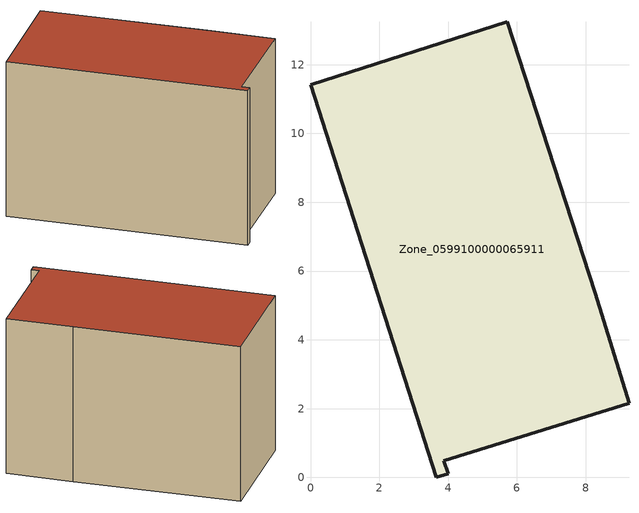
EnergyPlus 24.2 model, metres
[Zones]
Zone_0599100000065911
 floor ground (C_G): 9.26,2.16 3.87,0.48 4,0.11 3.65,0 0,11.42 5.71,13.26 8.27,5.35 z3.88
 wall outside (C_F): 9.26,2.16 8.27,5.35 5.71,13.26 0,11.42 3.65,0 4,0.11 3.87,0.48 9.26,2.16 z3.88:12.02
 roof outside (C_R): 3.87,0.48 9.26,2.16 8.27,5.35 5.71,13.26 0,11.42 3.65,0 4,0.11 z12.02
[BUILDING]
Pand.0599100000065911: North Axis=0; Terrain=City; Loads Convergence Tolerance Value=0.04; Temperature Convergence Tolerance Value=0.4; Solar Distribution=FullExterior; Maximum Number of Warmup Days=25; Minimum Number of Warmup Days=1
[Site:Location]
Rotterdam.The.Hague.AP_ZH_NLD Design_Conditions: Latitude=51.96; Longitude=4.45; Time Zone=1; Elevation=-4.5
[SITE:GROUNDTEMPERATURE:BUILDINGSURFACE]
18, 18, 18, 18, 18, 18, 18, 18, 18, 18, 18, 18
[MATERIAL] Thermal Absorptance=0.9; Solar Absorptance=0.7; Visible Absorptance=0.7
Name | Roughness | Thickness | Conductivity | Density | Specific Heat
G.TI.1965-1974 | MediumSmooth | 0.15 | 0.882353 | 540 | 1210
F.TI.1965-1974 | Rough | 0.3 | 0.697674 | 1920 | 840
R.TI.1965-1974 | MediumRough | 0.2 | 0.232558 | 1500 | 1000
[CONSTRUCTION]
C_G: G.TI.1965-1974
C_F: F.TI.1965-1974
C_R: R.TI.1965-1974
[ZONE]
Zone_0599100000065911: Type=1; Multiplier=1; Ceiling Height=Autocalculate; Volume=Autocalculate; Floor Area=autocalculate; Part of Total Floor Area=Yes
[ZONEINFILTRATION:DESIGNFLOWRATE]
Infil_Zone_0599100000065911: Zone or ZoneList or Space or SpaceList=Zone_0599100000065911; Schedule=AlwaysOn; Design Flow Rate Calculation Method=Flow/Area; Flow Rate per Floor Area=0.003; Constant Term Coefficient=1; Temperature Term Coefficient=0; Velocity Term Coefficient=0; Velocity Squared Term Coefficient=0
[HVACTEMPLATE:ZONE:IDEALLOADSAIRSYSTEM]
Zone_0599100000065911: Maximum Heating Supply Air Temperature=50; Minimum Cooling Supply Air Temperature=13; Maximum Heating Supply Air Humidity Ratio=0.0156; Minimum Cooling Supply Air Humidity Ratio=0.0077; Heating Limit=NoLimit; Cooling Limit=NoLimit; Dehumidification Control Type=ConstantSensibleHeatRatio; Cooling Sensible Heat Ratio=0.7; Dehumidification Setpoint=60; Humidification Control Type=None; Humidification Setpoint=30; Outdoor Air Method=None; Outdoor Air Flow Rate per Person=0.00944; Outdoor Air Flow Rate per Zone Floor Area=0; Outdoor Air Flow Rate per Zone=0; Demand Controlled Ventilation Type=None; Outdoor Air Economizer Type=NoEconomizer; Heat Recovery Type=None; Sensible Heat Recovery Effectiveness=0.7; Latent Heat Recovery Effectiveness=0.65
[ZONECONTROL:THERMOSTAT]
ThermostatControl_Zone_0599100000065911: Zone or ZoneList=Zone_0599100000065911; Control Type Schedule=DualSetpointControlType; Control 1=Thermostat_Zone_0599100000065911; Temperature Difference Between Cutout And Setpoint=0
[THERMOSTATSETPOINT:DUALSETPOINT]
Thermostat_Zone_0599100000065911: Heating Setpoint Temperature Schedule=HeatingSetpoint_Zone_0599100000065911; Cooling Setpoint Temperature Schedule=CoolingSetpoint_Zone_0599100000065911
[SCHEDULE:COMPACT]
HeatingSetpoint_Zone_0599100000065911: Through: 12/31, For: AllDays, Until: 24:00, 21
CoolingSetpoint_Zone_0599100000065911: Through: 12/31, For: AllDays, Until: 24:00, 24
DualSetpointControlType: Through: 12/31, For: AllDays, Until: 24:00, 4
AlwaysOn: Through: 12/31, For: AllDays, Until: 24:00, 1
